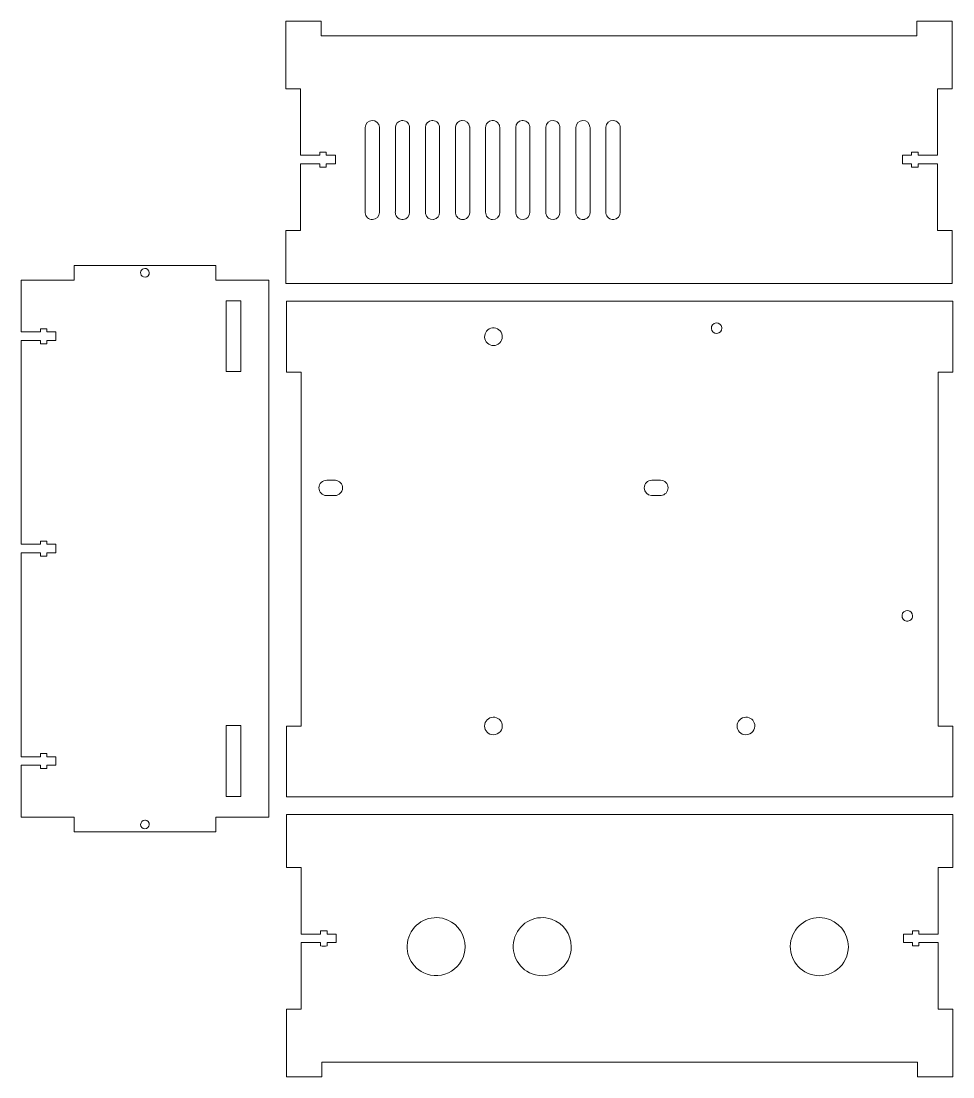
# Model space of a CAD drawing. Header units: inches. Extents: x -13.2 to 13.4, y -7.4 to 7.5.
# Drawn here: x -13.2 to -0.04, y -7.45 to 7.47 of the extents above; entities that cross this region are included whole.
import ezdxf

# ---------------------------------------------------------------- set-up
doc = ezdxf.new("R2010")
doc.units = ezdxf.units.IN
doc.header["$MEASUREMENT"] = 0
doc.layers.add('Layer 1', color=7, linetype='Continuous')

msp = doc.modelspace()

# ---------------------------------------------------------------- linework, layer by layer
at = {"layer": 'Layer 1', "lineweight": 0}
for points, knots in [([(-9.255, 5.451), (-9.255, 5.451), (-8.982, 5.451), (-8.982, 5.451), (-8.982, 5.451), (-8.982, 5.451), (-8.982, 5.45), (-8.982, 5.45), (-8.982, 5.45), (-8.982, 5.45), (-8.982, 5.404), (-8.982, 5.404), (-8.982, 5.404), (-8.982, 5.404), (-8.89, 5.404), (-8.89, 5.404), (-8.89, 5.404), (-8.89, 5.404), (-8.89, 5.404), (-8.89, 5.404), (-8.89, 5.404), (-8.89, 5.404), (-8.89, 5.451), (-8.89, 5.451), (-8.89, 5.451), (-8.89, 5.451), (-8.889, 5.451), (-8.889, 5.451), (-8.889, 5.451), (-8.889, 5.451), (-8.762, 5.451), (-8.762, 5.451), (-8.762, 5.451), (-8.762, 5.451), (-8.762, 5.569), (-8.762, 5.569), (-8.762, 5.569), (-8.762, 5.569), (-8.762, 5.573), (-8.762, 5.573), (-8.762, 5.573), (-8.762, 5.573), (-8.89, 5.573), (-8.89, 5.573), (-8.89, 5.573), (-8.89, 5.573), (-8.89, 5.619), (-8.89, 5.619), (-8.89, 5.619), (-8.89, 5.619), (-8.892, 5.619), (-8.892, 5.619), (-8.892, 5.619), (-8.892, 5.619), (-8.981, 5.619), (-8.981, 5.619), (-8.981, 5.619), (-8.981, 5.619), (-8.982, 5.619), (-8.982, 5.619), (-8.982, 5.619), (-8.982, 5.619), (-8.982, 5.573), (-8.982, 5.573), (-8.982, 5.573), (-8.982, 5.573), (-8.982, 5.573), (-8.982, 5.573), (-8.982, 5.573), (-8.982, 5.573), (-9.255, 5.573), (-9.255, 5.573), (-9.255, 5.573), (-9.255, 5.573), (-9.255, 5.573), (-9.255, 5.573), (-9.255, 5.573), (-9.255, 5.573), (-9.255, 6.512), (-9.255, 6.512), (-9.255, 6.512), (-9.255, 6.512), (-9.462, 6.512), (-9.462, 6.512), (-9.462, 6.512), (-9.462, 6.512), (-9.462, 6.512), (-9.462, 6.512), (-9.462, 6.512), (-9.462, 6.512), (-9.462, 7.469), (-9.462, 7.469), (-9.462, 7.469), (-9.462, 7.469), (-9.462, 7.469), (-9.462, 7.469), (-9.462, 7.469), (-9.462, 7.469), (-8.962, 7.469), (-8.962, 7.469), (-8.962, 7.469), (-8.962, 7.469), (-8.962, 7.469), (-8.962, 7.469), (-8.962, 7.469), (-8.962, 7.469), (-8.962, 7.262), (-8.962, 7.262), (-8.962, 7.262), (-8.962, 7.262), (-8.962, 7.262), (-8.962, 7.262), (-8.962, 7.262), (-8.962, 7.262), (-0.548, 7.262), (-0.548, 7.262), (-0.548, 7.262), (-0.548, 7.262), (-0.548, 7.469), (-0.548, 7.469), (-0.548, 7.469), (-0.548, 7.469), (-0.048, 7.469), (-0.048, 7.469), (-0.048, 7.469), (-0.048, 7.469), (-0.048, 7.467), (-0.048, 7.467), (-0.048, 7.467), (-0.048, 7.467), (-0.048, 6.546), (-0.048, 6.546), (-0.048, 6.546), (-0.048, 6.546), (-0.048, 6.512), (-0.048, 6.512), (-0.048, 6.512), (-0.048, 6.512), (-0.255, 6.512), (-0.255, 6.512), (-0.255, 6.512), (-0.255, 6.512), (-0.255, 6.478), (-0.255, 6.478), (-0.255, 6.478), (-0.255, 6.478), (-0.255, 5.575), (-0.255, 5.575), (-0.255, 5.575), (-0.255, 5.575), (-0.255, 5.573), (-0.255, 5.573), (-0.255, 5.573), (-0.255, 5.573), (-0.527, 5.573), (-0.527, 5.573), (-0.527, 5.573), (-0.527, 5.573), (-0.529, 5.573), (-0.529, 5.573), (-0.529, 5.573), (-0.529, 5.573), (-0.529, 5.619), (-0.529, 5.619), (-0.529, 5.619), (-0.529, 5.619), (-0.621, 5.619), (-0.621, 5.619), (-0.621, 5.619), (-0.621, 5.619), (-0.621, 5.619), (-0.621, 5.619), (-0.621, 5.619), (-0.621, 5.619), (-0.621, 5.573), (-0.621, 5.573), (-0.621, 5.573), (-0.621, 5.573), (-0.621, 5.573), (-0.621, 5.573), (-0.621, 5.573), (-0.621, 5.573), (-0.743, 5.573), (-0.743, 5.573), (-0.743, 5.573), (-0.743, 5.573), (-0.748, 5.573), (-0.748, 5.573), (-0.748, 5.573), (-0.748, 5.573), (-0.748, 5.451), (-0.748, 5.451), (-0.748, 5.451), (-0.706, 5.45), (-0.663, 5.45), (-0.621, 5.451), (-0.621, 5.451), (-0.621, 5.451), (-0.621, 5.45), (-0.621, 5.45), (-0.621, 5.45), (-0.621, 5.45), (-0.621, 5.404), (-0.621, 5.404), (-0.621, 5.404), (-0.621, 5.404), (-0.621, 5.404), (-0.621, 5.404), (-0.621, 5.404), (-0.621, 5.404), (-0.529, 5.404), (-0.529, 5.404), (-0.529, 5.404), (-0.529, 5.42), (-0.529, 5.435), (-0.529, 5.451), (-0.529, 5.451), (-0.529, 5.451), (-0.528, 5.451), (-0.528, 5.451), (-0.528, 5.451), (-0.528, 5.451), (-0.255, 5.451), (-0.255, 5.451), (-0.255, 5.451), (-0.255, 5.451), (-0.255, 5.449), (-0.255, 5.449), (-0.255, 5.449), (-0.255, 5.449), (-0.255, 4.549), (-0.255, 4.549), (-0.255, 4.549), (-0.255, 4.549), (-0.255, 4.512), (-0.255, 4.512), (-0.255, 4.512), (-0.255, 4.512), (-0.048, 4.512), (-0.048, 4.512), (-0.048, 4.512), (-0.048, 4.512), (-0.048, 3.762), (-0.048, 3.762), (-0.048, 3.762), (-0.048, 3.762), (-0.071, 3.762), (-0.071, 3.762), (-0.071, 3.762), (-0.071, 3.762), (-9.462, 3.762), (-9.462, 3.762), (-9.462, 3.762), (-9.462, 3.762), (-9.462, 3.762), (-9.462, 3.762), (-9.462, 3.762), (-9.462, 3.762), (-9.462, 4.512), (-9.462, 4.512), (-9.462, 4.512), (-9.462, 4.512), (-9.462, 4.512), (-9.462, 4.512), (-9.462, 4.512), (-9.462, 4.512), (-9.256, 4.512), (-9.256, 4.512), (-9.256, 4.512), (-9.256, 4.512), (-9.255, 4.512), (-9.255, 4.512), (-9.255, 4.512), (-9.255, 4.512), (-9.255, 5.44), (-9.255, 5.44), (-9.255, 5.44), (-9.255, 5.44), (-9.255, 5.451), (-9.255, 5.451)], [0, 0, 0, 0, 0.014085, 0.014085, 0.014085, 0.014085, 0.028169, 0.028169, 0.028169, 0.028169, 0.042254, 0.042254, 0.042254, 0.042254, 0.056338, 0.056338, 0.056338, 0.056338, 0.070423, 0.070423, 0.070423, 0.070423, 0.084507, 0.084507, 0.084507, 0.084507, 0.098592, 0.098592, 0.098592, 0.098592, 0.112676, 0.112676, 0.112676, 0.112676, 0.126761, 0.126761, 0.126761, 0.126761, 0.140845, 0.140845, 0.140845, 0.140845, 0.15493, 0.15493, 0.15493, 0.15493, 0.169014, 0.169014, 0.169014, 0.169014, 0.183099, 0.183099, 0.183099, 0.183099, 0.197183, 0.197183, 0.197183, 0.197183, 0.211268, 0.211268, 0.211268, 0.211268, 0.225352, 0.225352, 0.225352, 0.225352, 0.239437, 0.239437, 0.239437, 0.239437, 0.253521, 0.253521, 0.253521, 0.253521, 0.267606, 0.267606, 0.267606, 0.267606, 0.28169, 0.28169, 0.28169, 0.28169, 0.295775, 0.295775, 0.295775, 0.295775, 0.309859, 0.309859, 0.309859, 0.309859, 0.323944, 0.323944, 0.323944, 0.323944, 0.338028, 0.338028, 0.338028, 0.338028, 0.352113, 0.352113, 0.352113, 0.352113, 0.366197, 0.366197, 0.366197, 0.366197, 0.380282, 0.380282, 0.380282, 0.380282, 0.394366, 0.394366, 0.394366, 0.394366, 0.408451, 0.408451, 0.408451, 0.408451, 0.422535, 0.422535, 0.422535, 0.422535, 0.43662, 0.43662, 0.43662, 0.43662, 0.450704, 0.450704, 0.450704, 0.450704, 0.464789, 0.464789, 0.464789, 0.464789, 0.478873, 0.478873, 0.478873, 0.478873, 0.492958, 0.492958, 0.492958, 0.492958, 0.507042, 0.507042, 0.507042, 0.507042, 0.521127, 0.521127, 0.521127, 0.521127, 0.535211, 0.535211, 0.535211, 0.535211, 0.549296, 0.549296, 0.549296, 0.549296, 0.56338, 0.56338, 0.56338, 0.56338, 0.577465, 0.577465, 0.577465, 0.577465, 0.591549, 0.591549, 0.591549, 0.591549, 0.605634, 0.605634, 0.605634, 0.605634, 0.619718, 0.619718, 0.619718, 0.619718, 0.633803, 0.633803, 0.633803, 0.633803, 0.647887, 0.647887, 0.647887, 0.647887, 0.661972, 0.661972, 0.661972, 0.661972, 0.676056, 0.676056, 0.676056, 0.676056, 0.690141, 0.690141, 0.690141, 0.690141, 0.704225, 0.704225, 0.704225, 0.704225, 0.71831, 0.71831, 0.71831, 0.71831, 0.732394, 0.732394, 0.732394, 0.732394, 0.746479, 0.746479, 0.746479, 0.746479, 0.760563, 0.760563, 0.760563, 0.760563, 0.774648, 0.774648, 0.774648, 0.774648, 0.788732, 0.788732, 0.788732, 0.788732, 0.802817, 0.802817, 0.802817, 0.802817, 0.816901, 0.816901, 0.816901, 0.816901, 0.830986, 0.830986, 0.830986, 0.830986, 0.84507, 0.84507, 0.84507, 0.84507, 0.859155, 0.859155, 0.859155, 0.859155, 0.873239, 0.873239, 0.873239, 0.873239, 0.887324, 0.887324, 0.887324, 0.887324, 0.901408, 0.901408, 0.901408, 0.901408, 0.915493, 0.915493, 0.915493, 0.915493, 0.929577, 0.929577, 0.929577, 0.929577, 0.943662, 0.943662, 0.943662, 0.943662, 0.957746, 0.957746, 0.957746, 0.957746, 0.971831, 0.971831, 0.971831, 0.971831, 1, 1, 1, 1]), ([(-8.339, 5.965), (-8.339, 5.965), (-8.339, 4.785), (-8.339, 4.785), (-8.339, 4.785), (-8.339, 4.785), (-8.339, 4.761), (-8.339, 4.761), (-8.339, 4.761), (-8.338, 4.735), (-8.326, 4.71), (-8.307, 4.692), (-8.307, 4.692), (-8.288, 4.674), (-8.262, 4.664), (-8.235, 4.665), (-8.235, 4.665), (-8.182, 4.667), (-8.14, 4.71), (-8.139, 4.763), (-8.139, 4.763), (-8.139, 4.763), (-8.139, 4.77), (-8.139, 4.77), (-8.139, 4.77), (-8.139, 4.77), (-8.139, 5.96), (-8.139, 5.96), (-8.139, 5.96), (-8.139, 5.963), (-8.139, 5.967), (-8.139, 5.97), (-8.139, 5.97), (-8.142, 6.024), (-8.187, 6.066), (-8.241, 6.065), (-8.241, 6.065), (-8.296, 6.064), (-8.339, 6.02), (-8.339, 5.965)], [0, 0, 0, 0, 0.090909, 0.090909, 0.090909, 0.090909, 0.181818, 0.181818, 0.181818, 0.181818, 0.272727, 0.272727, 0.272727, 0.272727, 0.363636, 0.363636, 0.363636, 0.363636, 0.454545, 0.454545, 0.454545, 0.454545, 0.545455, 0.545455, 0.545455, 0.545455, 0.636364, 0.636364, 0.636364, 0.636364, 0.727273, 0.727273, 0.727273, 0.727273, 0.818182, 0.818182, 0.818182, 0.818182, 1, 1, 1, 1]), ([(-7.914, 5.965), (-7.914, 5.965), (-7.914, 4.785), (-7.914, 4.785), (-7.914, 4.785), (-7.915, 4.775), (-7.915, 4.765), (-7.914, 4.755), (-7.914, 4.755), (-7.911, 4.729), (-7.898, 4.704), (-7.877, 4.688), (-7.877, 4.688), (-7.857, 4.671), (-7.831, 4.663), (-7.804, 4.666), (-7.804, 4.666), (-7.751, 4.671), (-7.711, 4.717), (-7.714, 4.77), (-7.714, 4.77), (-7.714, 4.77), (-7.714, 5.96), (-7.714, 5.96), (-7.714, 5.96), (-7.714, 5.96), (-7.714, 5.967), (-7.714, 5.967), (-7.714, 5.967), (-7.714, 5.967), (-7.714, 5.97), (-7.714, 5.97), (-7.714, 5.97), (-7.714, 5.97), (-7.715, 5.973), (-7.715, 5.973), (-7.715, 5.973), (-7.715, 5.973), (-7.715, 5.979), (-7.715, 5.979), (-7.715, 5.979), (-7.719, 6.006), (-7.733, 6.029), (-7.754, 6.045), (-7.754, 6.045), (-7.775, 6.061), (-7.802, 6.068), (-7.828, 6.064), (-7.828, 6.064), (-7.878, 6.057), (-7.914, 6.015), (-7.914, 5.965)], [0, 0, 0, 0, 0.071429, 0.071429, 0.071429, 0.071429, 0.142857, 0.142857, 0.142857, 0.142857, 0.214286, 0.214286, 0.214286, 0.214286, 0.285714, 0.285714, 0.285714, 0.285714, 0.357143, 0.357143, 0.357143, 0.357143, 0.428571, 0.428571, 0.428571, 0.428571, 0.5, 0.5, 0.5, 0.5, 0.571429, 0.571429, 0.571429, 0.571429, 0.642857, 0.642857, 0.642857, 0.642857, 0.714286, 0.714286, 0.714286, 0.714286, 0.785714, 0.785714, 0.785714, 0.785714, 0.857143, 0.857143, 0.857143, 0.857143, 1, 1, 1, 1]), ([(-7.489, 5.965), (-7.489, 5.965), (-7.489, 4.785), (-7.489, 4.785), (-7.489, 4.785), (-7.49, 4.773), (-7.49, 4.761), (-7.488, 4.749), (-7.488, 4.749), (-7.479, 4.697), (-7.432, 4.661), (-7.379, 4.666), (-7.379, 4.666), (-7.379, 4.666), (-7.373, 4.666), (-7.373, 4.666), (-7.373, 4.666), (-7.323, 4.675), (-7.287, 4.719), (-7.289, 4.77), (-7.289, 4.77), (-7.289, 4.77), (-7.289, 5.96), (-7.289, 5.96), (-7.289, 5.96), (-7.288, 5.987), (-7.297, 6.013), (-7.315, 6.033), (-7.315, 6.033), (-7.333, 6.052), (-7.358, 6.064), (-7.385, 6.065), (-7.385, 6.065), (-7.389, 6.065), (-7.393, 6.065), (-7.397, 6.065), (-7.397, 6.065), (-7.449, 6.061), (-7.489, 6.017), (-7.489, 5.965)], [0, 0, 0, 0, 0.090909, 0.090909, 0.090909, 0.090909, 0.181818, 0.181818, 0.181818, 0.181818, 0.272727, 0.272727, 0.272727, 0.272727, 0.363636, 0.363636, 0.363636, 0.363636, 0.454545, 0.454545, 0.454545, 0.454545, 0.545455, 0.545455, 0.545455, 0.545455, 0.636364, 0.636364, 0.636364, 0.636364, 0.727273, 0.727273, 0.727273, 0.727273, 0.818182, 0.818182, 0.818182, 0.818182, 1, 1, 1, 1]), ([(-7.064, 5.965), (-7.064, 5.965), (-7.064, 4.785), (-7.064, 4.785), (-7.064, 4.785), (-7.065, 4.773), (-7.065, 4.761), (-7.063, 4.749), (-7.063, 4.749), (-7.062, 4.745), (-7.061, 4.741), (-7.06, 4.737), (-7.06, 4.737), (-7.045, 4.687), (-6.994, 4.656), (-6.942, 4.668), (-6.942, 4.668), (-6.895, 4.678), (-6.862, 4.722), (-6.864, 4.77), (-6.864, 4.77), (-6.864, 4.77), (-6.864, 5.96), (-6.864, 5.96), (-6.864, 5.96), (-6.864, 5.96), (-6.864, 5.967), (-6.864, 5.967), (-6.864, 5.967), (-6.864, 5.967), (-6.864, 5.97), (-6.864, 5.97), (-6.864, 5.97), (-6.864, 5.97), (-6.865, 5.973), (-6.865, 5.973), (-6.865, 5.973), (-6.869, 6.028), (-6.917, 6.069), (-6.972, 6.065), (-6.972, 6.065), (-6.972, 6.065), (-6.978, 6.064), (-6.978, 6.064), (-6.978, 6.064), (-7.023, 6.058), (-7.058, 6.022), (-7.063, 5.977), (-7.063, 5.977), (-7.064, 5.975), (-7.064, 5.973), (-7.064, 5.971), (-7.064, 5.971), (-7.064, 5.969), (-7.064, 5.967), (-7.064, 5.965)], [0, 0, 0, 0, 0.066667, 0.066667, 0.066667, 0.066667, 0.133333, 0.133333, 0.133333, 0.133333, 0.2, 0.2, 0.2, 0.2, 0.266667, 0.266667, 0.266667, 0.266667, 0.333333, 0.333333, 0.333333, 0.333333, 0.4, 0.4, 0.4, 0.4, 0.466667, 0.466667, 0.466667, 0.466667, 0.533333, 0.533333, 0.533333, 0.533333, 0.6, 0.6, 0.6, 0.6, 0.666667, 0.666667, 0.666667, 0.666667, 0.733333, 0.733333, 0.733333, 0.733333, 0.8, 0.8, 0.8, 0.8, 0.866667, 0.866667, 0.866667, 0.866667, 1, 1, 1, 1]), ([(-6.439, 4.765), (-6.439, 4.765), (-6.439, 5.945), (-6.439, 5.945), (-6.439, 5.945), (-6.438, 5.959), (-6.439, 5.973), (-6.442, 5.987), (-6.442, 5.987), (-6.442, 5.987), (-6.443, 5.993), (-6.443, 5.993), (-6.443, 5.993), (-6.443, 5.993), (-6.445, 5.999), (-6.445, 5.999), (-6.445, 5.999), (-6.446, 6.003), (-6.448, 6.006), (-6.45, 6.01), (-6.45, 6.01), (-6.462, 6.034), (-6.482, 6.052), (-6.508, 6.06), (-6.508, 6.06), (-6.533, 6.069), (-6.56, 6.067), (-6.584, 6.055), (-6.584, 6.055), (-6.619, 6.037), (-6.641, 6), (-6.639, 5.96), (-6.639, 5.96), (-6.639, 5.96), (-6.639, 4.77), (-6.639, 4.77), (-6.639, 4.77), (-6.64, 4.744), (-6.631, 4.717), (-6.613, 4.698), (-6.613, 4.698), (-6.595, 4.678), (-6.57, 4.666), (-6.543, 4.665), (-6.543, 4.665), (-6.489, 4.663), (-6.443, 4.705), (-6.439, 4.759), (-6.439, 4.759), (-6.439, 4.761), (-6.439, 4.763), (-6.439, 4.765)], [0, 0, 0, 0, 0.071429, 0.071429, 0.071429, 0.071429, 0.142857, 0.142857, 0.142857, 0.142857, 0.214286, 0.214286, 0.214286, 0.214286, 0.285714, 0.285714, 0.285714, 0.285714, 0.357143, 0.357143, 0.357143, 0.357143, 0.428571, 0.428571, 0.428571, 0.428571, 0.5, 0.5, 0.5, 0.5, 0.571429, 0.571429, 0.571429, 0.571429, 0.642857, 0.642857, 0.642857, 0.642857, 0.714286, 0.714286, 0.714286, 0.714286, 0.785714, 0.785714, 0.785714, 0.785714, 0.857143, 0.857143, 0.857143, 0.857143, 1, 1, 1, 1]), ([(-6.214, 5.965), (-6.214, 5.965), (-6.214, 4.785), (-6.214, 4.785), (-6.214, 4.785), (-6.215, 4.775), (-6.214, 4.765), (-6.214, 4.755), (-6.214, 4.755), (-6.208, 4.702), (-6.163, 4.663), (-6.11, 4.665), (-6.11, 4.665), (-6.057, 4.667), (-6.015, 4.71), (-6.014, 4.763), (-6.014, 4.763), (-6.014, 4.763), (-6.014, 4.77), (-6.014, 4.77), (-6.014, 4.77), (-6.014, 4.77), (-6.014, 5.96), (-6.014, 5.96), (-6.014, 5.96), (-6.013, 5.987), (-6.022, 6.013), (-6.04, 6.033), (-6.04, 6.033), (-6.058, 6.052), (-6.083, 6.064), (-6.11, 6.065), (-6.11, 6.065), (-6.11, 6.065), (-6.116, 6.065), (-6.116, 6.065), (-6.116, 6.065), (-6.116, 6.065), (-6.122, 6.065), (-6.122, 6.065), (-6.122, 6.065), (-6.174, 6.061), (-6.214, 6.017), (-6.214, 5.965)], [0, 0, 0, 0, 0.083333, 0.083333, 0.083333, 0.083333, 0.166667, 0.166667, 0.166667, 0.166667, 0.25, 0.25, 0.25, 0.25, 0.333333, 0.333333, 0.333333, 0.333333, 0.416667, 0.416667, 0.416667, 0.416667, 0.5, 0.5, 0.5, 0.5, 0.583333, 0.583333, 0.583333, 0.583333, 0.666667, 0.666667, 0.666667, 0.666667, 0.75, 0.75, 0.75, 0.75, 0.833333, 0.833333, 0.833333, 0.833333, 1, 1, 1, 1]), ([(-5.789, 5.965), (-5.789, 5.965), (-5.789, 4.785), (-5.789, 4.785), (-5.789, 4.785), (-5.79, 4.773), (-5.79, 4.761), (-5.788, 4.749), (-5.788, 4.749), (-5.779, 4.697), (-5.732, 4.661), (-5.679, 4.666), (-5.679, 4.666), (-5.626, 4.671), (-5.587, 4.717), (-5.589, 4.77), (-5.589, 4.77), (-5.589, 4.77), (-5.589, 5.96), (-5.589, 5.96), (-5.589, 5.96), (-5.588, 5.987), (-5.597, 6.013), (-5.615, 6.032), (-5.615, 6.032), (-5.633, 6.052), (-5.659, 6.064), (-5.685, 6.065), (-5.685, 6.065), (-5.74, 6.067), (-5.786, 6.026), (-5.789, 5.971), (-5.789, 5.971), (-5.789, 5.969), (-5.789, 5.967), (-5.789, 5.965)], [0, 0, 0, 0, 0.1, 0.1, 0.1, 0.1, 0.2, 0.2, 0.2, 0.2, 0.3, 0.3, 0.3, 0.3, 0.4, 0.4, 0.4, 0.4, 0.5, 0.5, 0.5, 0.5, 0.6, 0.6, 0.6, 0.6, 0.7, 0.7, 0.7, 0.7, 0.8, 0.8, 0.8, 0.8, 1, 1, 1, 1]), ([(-5.364, 5.965), (-5.364, 5.965), (-5.364, 4.785), (-5.364, 4.785), (-5.364, 4.785), (-5.365, 4.775), (-5.365, 4.765), (-5.364, 4.755), (-5.364, 4.755), (-5.358, 4.7), (-5.309, 4.66), (-5.254, 4.666), (-5.254, 4.666), (-5.254, 4.666), (-5.248, 4.666), (-5.248, 4.666), (-5.248, 4.666), (-5.248, 4.666), (-5.242, 4.668), (-5.242, 4.668), (-5.242, 4.668), (-5.242, 4.668), (-5.237, 4.669), (-5.237, 4.669), (-5.237, 4.669), (-5.192, 4.682), (-5.162, 4.724), (-5.164, 4.77), (-5.164, 4.77), (-5.164, 4.77), (-5.164, 5.96), (-5.164, 5.96), (-5.164, 5.96), (-5.164, 5.964), (-5.164, 5.969), (-5.165, 5.973), (-5.165, 5.973), (-5.169, 6.026), (-5.213, 6.066), (-5.266, 6.065), (-5.266, 6.065), (-5.321, 6.064), (-5.364, 6.02), (-5.364, 5.965)], [0, 0, 0, 0, 0.083333, 0.083333, 0.083333, 0.083333, 0.166667, 0.166667, 0.166667, 0.166667, 0.25, 0.25, 0.25, 0.25, 0.333333, 0.333333, 0.333333, 0.333333, 0.416667, 0.416667, 0.416667, 0.416667, 0.5, 0.5, 0.5, 0.5, 0.583333, 0.583333, 0.583333, 0.583333, 0.666667, 0.666667, 0.666667, 0.666667, 0.75, 0.75, 0.75, 0.75, 0.833333, 0.833333, 0.833333, 0.833333, 1, 1, 1, 1]), ([(-4.939, 5.965), (-4.939, 5.965), (-4.939, 4.785), (-4.939, 4.785), (-4.939, 4.785), (-4.94, 4.775), (-4.94, 4.765), (-4.939, 4.755), (-4.939, 4.755), (-4.936, 4.729), (-4.923, 4.704), (-4.902, 4.688), (-4.902, 4.688), (-4.882, 4.671), (-4.856, 4.663), (-4.829, 4.666), (-4.829, 4.666), (-4.776, 4.671), (-4.737, 4.717), (-4.739, 4.77), (-4.739, 4.77), (-4.739, 4.77), (-4.739, 5.96), (-4.739, 5.96), (-4.739, 5.96), (-4.738, 5.987), (-4.747, 6.013), (-4.765, 6.033), (-4.765, 6.033), (-4.783, 6.052), (-4.808, 6.064), (-4.835, 6.065), (-4.835, 6.065), (-4.89, 6.067), (-4.936, 6.026), (-4.939, 5.971), (-4.939, 5.971), (-4.939, 5.969), (-4.939, 5.967), (-4.939, 5.965)], [0, 0, 0, 0, 0.090909, 0.090909, 0.090909, 0.090909, 0.181818, 0.181818, 0.181818, 0.181818, 0.272727, 0.272727, 0.272727, 0.272727, 0.363636, 0.363636, 0.363636, 0.363636, 0.454545, 0.454545, 0.454545, 0.454545, 0.545455, 0.545455, 0.545455, 0.545455, 0.636364, 0.636364, 0.636364, 0.636364, 0.727273, 0.727273, 0.727273, 0.727273, 0.818182, 0.818182, 0.818182, 0.818182, 1, 1, 1, 1]), ([(-13.202, -2.922), (-13.202, -2.922), (-12.928, -2.922), (-12.928, -2.922), (-12.928, -2.922), (-12.928, -2.922), (-12.928, -2.922), (-12.928, -2.922), (-12.928, -2.922), (-12.928, -2.922), (-12.928, -2.876), (-12.928, -2.876), (-12.928, -2.876), (-12.928, -2.876), (-12.836, -2.876), (-12.836, -2.876), (-12.836, -2.876), (-12.836, -2.876), (-12.836, -2.876), (-12.836, -2.876), (-12.836, -2.876), (-12.836, -2.876), (-12.836, -2.922), (-12.836, -2.922), (-12.836, -2.922), (-12.836, -2.922), (-12.709, -2.922), (-12.709, -2.922), (-12.709, -2.922), (-12.709, -2.922), (-12.709, -2.922), (-12.709, -2.922), (-12.709, -2.922), (-12.709, -2.922), (-12.709, -3.044), (-12.709, -3.044), (-12.709, -3.044), (-12.709, -3.044), (-12.832, -3.044), (-12.832, -3.044), (-12.832, -3.044), (-12.832, -3.044), (-12.836, -3.044), (-12.836, -3.044), (-12.836, -3.044), (-12.836, -3.044), (-12.836, -3.091), (-12.836, -3.091), (-12.836, -3.091), (-12.836, -3.091), (-12.928, -3.091), (-12.928, -3.091), (-12.928, -3.091), (-12.928, -3.091), (-12.928, -3.091), (-12.928, -3.091), (-12.928, -3.091), (-12.928, -3.091), (-12.928, -3.044), (-12.928, -3.044), (-12.928, -3.044), (-12.928, -3.044), (-12.928, -3.044), (-12.928, -3.044), (-12.928, -3.044), (-12.928, -3.044), (-13.202, -3.044), (-13.202, -3.044), (-13.202, -3.044), (-13.202, -3.044), (-13.202, -3.044), (-13.202, -3.044), (-13.202, -3.044), (-13.202, -3.044), (-13.202, -3.769), (-13.202, -3.769), (-13.202, -3.769), (-13.202, -3.769), (-13.202, -3.776), (-13.202, -3.776), (-13.202, -3.776), (-13.202, -3.776), (-12.452, -3.776), (-12.452, -3.776), (-12.452, -3.776), (-12.452, -3.776), (-12.452, -3.776), (-12.452, -3.776), (-12.452, -3.776), (-12.452, -3.776), (-12.452, -3.983), (-12.452, -3.983), (-12.452, -3.983), (-12.452, -3.983), (-12.452, -3.983), (-12.452, -3.983), (-12.452, -3.983), (-12.452, -3.983), (-10.452, -3.983), (-10.452, -3.983), (-10.452, -3.983), (-10.452, -3.983), (-10.452, -3.983), (-10.452, -3.983), (-10.452, -3.983), (-10.452, -3.983), (-10.452, -3.784), (-10.452, -3.784), (-10.452, -3.784), (-10.452, -3.784), (-10.452, -3.776), (-10.452, -3.776), (-10.452, -3.776), (-10.452, -3.776), (-9.702, -3.776), (-9.702, -3.776), (-9.702, -3.776), (-9.702, -3.776), (-9.702, -3.775), (-9.702, -3.775), (-9.702, -3.775), (-9.702, -3.775), (-9.702, 3.796), (-9.702, 3.796), (-9.702, 3.796), (-9.702, 3.796), (-9.702, 3.81), (-9.702, 3.81), (-9.702, 3.81), (-9.702, 3.81), (-10.451, 3.81), (-10.451, 3.81), (-10.451, 3.81), (-10.451, 3.81), (-10.452, 3.81), (-10.452, 3.81), (-10.452, 3.81), (-10.452, 3.81), (-10.452, 4.017), (-10.452, 4.017), (-10.452, 4.017), (-10.452, 4.017), (-10.452, 4.017), (-10.452, 4.017), (-10.452, 4.017), (-10.452, 4.017), (-12.451, 4.017), (-12.451, 4.017), (-12.451, 4.017), (-12.451, 4.017), (-12.452, 4.017), (-12.452, 4.017), (-12.452, 4.017), (-12.452, 4.017), (-12.452, 3.81), (-12.452, 3.81), (-12.452, 3.81), (-12.452, 3.81), (-12.452, 3.81), (-12.452, 3.81), (-12.452, 3.81), (-12.452, 3.81), (-13.201, 3.81), (-13.201, 3.81), (-13.201, 3.81), (-13.201, 3.81), (-13.202, 3.81), (-13.202, 3.81), (-13.202, 3.81), (-13.202, 3.81), (-13.202, 3.105), (-13.202, 3.105), (-13.202, 3.105), (-13.202, 3.105), (-13.202, 3.078), (-13.202, 3.078), (-13.202, 3.078), (-13.202, 3.078), (-12.928, 3.078), (-12.928, 3.078), (-12.928, 3.078), (-12.928, 3.078), (-12.928, 3.078), (-12.928, 3.078), (-12.928, 3.078), (-12.928, 3.078), (-12.928, 3.124), (-12.928, 3.124), (-12.928, 3.124), (-12.928, 3.124), (-12.925, 3.124), (-12.925, 3.124), (-12.925, 3.124), (-12.925, 3.124), (-12.836, 3.124), (-12.836, 3.124), (-12.836, 3.124), (-12.836, 3.124), (-12.836, 3.124), (-12.836, 3.124), (-12.836, 3.124), (-12.836, 3.124), (-12.836, 3.078), (-12.836, 3.078), (-12.836, 3.078), (-12.836, 3.078), (-12.836, 3.078), (-12.836, 3.078), (-12.836, 3.078), (-12.836, 3.078), (-12.709, 3.078), (-12.709, 3.078), (-12.709, 3.078), (-12.709, 3.078), (-12.709, 3.078), (-12.709, 3.078), (-12.709, 3.078), (-12.709, 3.078), (-12.709, 2.956), (-12.709, 2.956), (-12.709, 2.956), (-12.709, 2.956), (-12.709, 2.956), (-12.709, 2.956), (-12.709, 2.956), (-12.709, 2.956), (-12.836, 2.956), (-12.836, 2.956), (-12.836, 2.956), (-12.836, 2.956), (-12.836, 2.956), (-12.836, 2.956), (-12.836, 2.956), (-12.836, 2.956), (-12.836, 2.909), (-12.836, 2.909), (-12.836, 2.909), (-12.836, 2.909), (-12.836, 2.909), (-12.836, 2.909), (-12.836, 2.909), (-12.836, 2.909), (-12.928, 2.909), (-12.928, 2.909), (-12.928, 2.909), (-12.928, 2.925), (-12.928, 2.94), (-12.928, 2.956), (-12.928, 2.956), (-13.019, 2.957), (-13.11, 2.957), (-13.202, 2.956), (-13.202, 2.956), (-13.202, 2.956), (-13.202, 2.95), (-13.202, 2.95), (-13.202, 2.95), (-13.202, 2.95), (-13.202, 0.078), (-13.202, 0.078), (-13.202, 0.078), (-13.202, 0.078), (-13.202, 0.078), (-13.202, 0.078), (-13.202, 0.078), (-13.202, 0.078), (-12.928, 0.078), (-12.928, 0.078), (-12.928, 0.078), (-12.928, 0.078), (-12.928, 0.078), (-12.928, 0.078), (-12.928, 0.078), (-12.928, 0.078), (-12.928, 0.124), (-12.928, 0.124), (-12.928, 0.124), (-12.928, 0.124), (-12.927, 0.124), (-12.927, 0.124), (-12.927, 0.124), (-12.927, 0.124), (-12.836, 0.124), (-12.836, 0.124), (-12.836, 0.124), (-12.836, 0.124), (-12.836, 0.078), (-12.836, 0.078), (-12.836, 0.078), (-12.836, 0.078), (-12.836, 0.078), (-12.836, 0.078), (-12.836, 0.078), (-12.836, 0.078), (-12.709, 0.078), (-12.709, 0.078), (-12.709, 0.078), (-12.709, 0.078), (-12.709, -0.044), (-12.709, -0.044), (-12.709, -0.044), (-12.709, -0.044), (-12.709, -0.044), (-12.709, -0.044), (-12.709, -0.044), (-12.709, -0.044), (-12.835, -0.044), (-12.835, -0.044), (-12.835, -0.044), (-12.835, -0.044), (-12.836, -0.044), (-12.836, -0.044), (-12.836, -0.044), (-12.836, -0.044), (-12.836, -0.091), (-12.836, -0.091), (-12.836, -0.091), (-12.836, -0.091), (-12.836, -0.091), (-12.836, -0.091), (-12.836, -0.091), (-12.836, -0.091), (-12.928, -0.091), (-12.928, -0.091), (-12.928, -0.091), (-12.928, -0.091), (-12.928, -0.044), (-12.928, -0.044), (-12.928, -0.044), (-12.928, -0.044), (-12.929, -0.044), (-12.929, -0.044), (-12.929, -0.044), (-12.929, -0.044), (-13.202, -0.044), (-13.202, -0.044), (-13.202, -0.044), (-13.202, -0.044), (-13.202, -2.891), (-13.202, -2.891), (-13.202, -2.891), (-13.202, -2.891), (-13.202, -2.922), (-13.202, -2.922)], [0, 0, 0, 0, 0.011494, 0.011494, 0.011494, 0.011494, 0.022989, 0.022989, 0.022989, 0.022989, 0.034483, 0.034483, 0.034483, 0.034483, 0.045977, 0.045977, 0.045977, 0.045977, 0.057471, 0.057471, 0.057471, 0.057471, 0.068966, 0.068966, 0.068966, 0.068966, 0.08046, 0.08046, 0.08046, 0.08046, 0.091954, 0.091954, 0.091954, 0.091954, 0.103448, 0.103448, 0.103448, 0.103448, 0.114943, 0.114943, 0.114943, 0.114943, 0.126437, 0.126437, 0.126437, 0.126437, 0.137931, 0.137931, 0.137931, 0.137931, 0.149425, 0.149425, 0.149425, 0.149425, 0.16092, 0.16092, 0.16092, 0.16092, 0.172414, 0.172414, 0.172414, 0.172414, 0.183908, 0.183908, 0.183908, 0.183908, 0.195402, 0.195402, 0.195402, 0.195402, 0.206897, 0.206897, 0.206897, 0.206897, 0.218391, 0.218391, 0.218391, 0.218391, 0.229885, 0.229885, 0.229885, 0.229885, 0.241379, 0.241379, 0.241379, 0.241379, 0.252874, 0.252874, 0.252874, 0.252874, 0.264368, 0.264368, 0.264368, 0.264368, 0.275862, 0.275862, 0.275862, 0.275862, 0.287356, 0.287356, 0.287356, 0.287356, 0.298851, 0.298851, 0.298851, 0.298851, 0.310345, 0.310345, 0.310345, 0.310345, 0.321839, 0.321839, 0.321839, 0.321839, 0.333333, 0.333333, 0.333333, 0.333333, 0.344828, 0.344828, 0.344828, 0.344828, 0.356322, 0.356322, 0.356322, 0.356322, 0.367816, 0.367816, 0.367816, 0.367816, 0.37931, 0.37931, 0.37931, 0.37931, 0.390805, 0.390805, 0.390805, 0.390805, 0.402299, 0.402299, 0.402299, 0.402299, 0.413793, 0.413793, 0.413793, 0.413793, 0.425287, 0.425287, 0.425287, 0.425287, 0.436782, 0.436782, 0.436782, 0.436782, 0.448276, 0.448276, 0.448276, 0.448276, 0.45977, 0.45977, 0.45977, 0.45977, 0.471264, 0.471264, 0.471264, 0.471264, 0.482759, 0.482759, 0.482759, 0.482759, 0.494253, 0.494253, 0.494253, 0.494253, 0.505747, 0.505747, 0.505747, 0.505747, 0.517241, 0.517241, 0.517241, 0.517241, 0.528736, 0.528736, 0.528736, 0.528736, 0.54023, 0.54023, 0.54023, 0.54023, 0.551724, 0.551724, 0.551724, 0.551724, 0.563218, 0.563218, 0.563218, 0.563218, 0.574713, 0.574713, 0.574713, 0.574713, 0.586207, 0.586207, 0.586207, 0.586207, 0.597701, 0.597701, 0.597701, 0.597701, 0.609195, 0.609195, 0.609195, 0.609195, 0.62069, 0.62069, 0.62069, 0.62069, 0.632184, 0.632184, 0.632184, 0.632184, 0.643678, 0.643678, 0.643678, 0.643678, 0.655172, 0.655172, 0.655172, 0.655172, 0.666667, 0.666667, 0.666667, 0.666667, 0.678161, 0.678161, 0.678161, 0.678161, 0.689655, 0.689655, 0.689655, 0.689655, 0.701149, 0.701149, 0.701149, 0.701149, 0.712644, 0.712644, 0.712644, 0.712644, 0.724138, 0.724138, 0.724138, 0.724138, 0.735632, 0.735632, 0.735632, 0.735632, 0.747126, 0.747126, 0.747126, 0.747126, 0.758621, 0.758621, 0.758621, 0.758621, 0.770115, 0.770115, 0.770115, 0.770115, 0.781609, 0.781609, 0.781609, 0.781609, 0.793103, 0.793103, 0.793103, 0.793103, 0.804598, 0.804598, 0.804598, 0.804598, 0.816092, 0.816092, 0.816092, 0.816092, 0.827586, 0.827586, 0.827586, 0.827586, 0.83908, 0.83908, 0.83908, 0.83908, 0.850575, 0.850575, 0.850575, 0.850575, 0.862069, 0.862069, 0.862069, 0.862069, 0.873563, 0.873563, 0.873563, 0.873563, 0.885057, 0.885057, 0.885057, 0.885057, 0.896552, 0.896552, 0.896552, 0.896552, 0.908046, 0.908046, 0.908046, 0.908046, 0.91954, 0.91954, 0.91954, 0.91954, 0.931034, 0.931034, 0.931034, 0.931034, 0.942529, 0.942529, 0.942529, 0.942529, 0.954023, 0.954023, 0.954023, 0.954023, 0.965517, 0.965517, 0.965517, 0.965517, 0.977011, 0.977011, 0.977011, 0.977011, 1, 1, 1, 1]), ([(-11.452, 3.974), (-11.477, 3.974), (-11.5, 3.959), (-11.509, 3.935), (-11.509, 3.935), (-11.518, 3.911), (-11.511, 3.884), (-11.491, 3.867), (-11.491, 3.867), (-11.466, 3.846), (-11.429, 3.848), (-11.407, 3.872), (-11.407, 3.872), (-11.384, 3.897), (-11.385, 3.934), (-11.409, 3.957), (-11.409, 3.957), (-11.409, 3.957), (-11.411, 3.959), (-11.411, 3.959), (-11.411, 3.959), (-11.414, 3.962), (-11.418, 3.964), (-11.421, 3.966), (-11.421, 3.966), (-11.431, 3.972), (-11.441, 3.975), (-11.452, 3.974)], [0, 0, 0, 0, 0.125, 0.125, 0.125, 0.125, 0.25, 0.25, 0.25, 0.25, 0.375, 0.375, 0.375, 0.375, 0.5, 0.5, 0.5, 0.5, 0.625, 0.625, 0.625, 0.625, 0.75, 0.75, 0.75, 0.75, 1, 1, 1, 1]), ([(-10.098, 2.517), (-10.098, 2.517), (-10.305, 2.517), (-10.305, 2.517), (-10.305, 2.517), (-10.305, 2.517), (-10.305, 2.517), (-10.305, 2.517), (-10.305, 2.517), (-10.305, 2.517), (-10.305, 3.511), (-10.305, 3.511), (-10.305, 3.511), (-10.305, 3.511), (-10.305, 3.517), (-10.305, 3.517), (-10.305, 3.517), (-10.305, 3.517), (-10.098, 3.517), (-10.098, 3.517), (-10.098, 3.517), (-10.098, 3.517), (-10.098, 3.516), (-10.098, 3.516), (-10.098, 3.516), (-10.098, 3.516), (-10.098, 2.526), (-10.098, 2.526), (-10.098, 2.526), (-10.098, 2.526), (-10.098, 2.517), (-10.098, 2.517)], [0, 0, 0, 0, 0.111111, 0.111111, 0.111111, 0.111111, 0.222222, 0.222222, 0.222222, 0.222222, 0.333333, 0.333333, 0.333333, 0.333333, 0.444444, 0.444444, 0.444444, 0.444444, 0.555556, 0.555556, 0.555556, 0.555556, 0.666667, 0.666667, 0.666667, 0.666667, 0.777778, 0.777778, 0.777778, 0.777778, 1, 1, 1, 1]), ([(-9.451, 3.511), (-9.451, 3.511), (-0.118, 3.511), (-0.118, 3.511), (-0.118, 3.511), (-0.118, 3.511), (-0.037, 3.511), (-0.037, 3.511), (-0.037, 3.511), (-0.037, 3.511), (-0.037, 2.544), (-0.037, 2.544), (-0.037, 2.544), (-0.037, 2.544), (-0.037, 2.511), (-0.037, 2.511), (-0.037, 2.511), (-0.037, 2.511), (-0.244, 2.511), (-0.244, 2.511), (-0.244, 2.511), (-0.244, 2.511), (-0.244, -2.487), (-0.244, -2.487), (-0.244, -2.487), (-0.244, -2.487), (-0.244, -2.489), (-0.244, -2.489), (-0.244, -2.489), (-0.244, -2.489), (-0.037, -2.489), (-0.037, -2.489), (-0.037, -2.489), (-0.037, -2.489), (-0.037, -2.49), (-0.037, -2.49), (-0.037, -2.49), (-0.037, -2.49), (-0.037, -3.489), (-0.037, -3.489), (-0.037, -3.489), (-0.037, -3.489), (-0.058, -3.489), (-0.058, -3.489), (-0.058, -3.489), (-0.058, -3.489), (-9.431, -3.489), (-9.431, -3.489), (-9.431, -3.489), (-9.431, -3.489), (-9.451, -3.489), (-9.451, -3.489), (-9.451, -3.489), (-9.451, -3.489), (-9.451, -2.49), (-9.451, -2.49), (-9.451, -2.49), (-9.451, -2.49), (-9.451, -2.489), (-9.451, -2.489), (-9.451, -2.489), (-9.451, -2.489), (-9.244, -2.489), (-9.244, -2.489), (-9.244, -2.489), (-9.244, -2.489), (-9.244, -2.487), (-9.244, -2.487), (-9.244, -2.487), (-9.244, -2.487), (-9.244, 2.511), (-9.244, 2.511), (-9.244, 2.511), (-9.244, 2.511), (-9.451, 2.511), (-9.451, 2.511), (-9.451, 2.511), (-9.451, 2.511), (-9.451, 2.52), (-9.451, 2.52), (-9.451, 2.52), (-9.451, 2.52), (-9.451, 3.501), (-9.451, 3.501), (-9.451, 3.501), (-9.451, 3.501), (-9.451, 3.511), (-9.451, 3.511)], [0, 0, 0, 0, 0.043478, 0.043478, 0.043478, 0.043478, 0.086957, 0.086957, 0.086957, 0.086957, 0.130435, 0.130435, 0.130435, 0.130435, 0.173913, 0.173913, 0.173913, 0.173913, 0.217391, 0.217391, 0.217391, 0.217391, 0.26087, 0.26087, 0.26087, 0.26087, 0.304348, 0.304348, 0.304348, 0.304348, 0.347826, 0.347826, 0.347826, 0.347826, 0.391304, 0.391304, 0.391304, 0.391304, 0.434783, 0.434783, 0.434783, 0.434783, 0.478261, 0.478261, 0.478261, 0.478261, 0.521739, 0.521739, 0.521739, 0.521739, 0.565217, 0.565217, 0.565217, 0.565217, 0.608696, 0.608696, 0.608696, 0.608696, 0.652174, 0.652174, 0.652174, 0.652174, 0.695652, 0.695652, 0.695652, 0.695652, 0.73913, 0.73913, 0.73913, 0.73913, 0.782609, 0.782609, 0.782609, 0.782609, 0.826087, 0.826087, 0.826087, 0.826087, 0.869565, 0.869565, 0.869565, 0.869565, 0.913043, 0.913043, 0.913043, 0.913043, 1, 1, 1, 1]), ([(-6.403, 3.011), (-6.403, 2.978), (-6.417, 2.946), (-6.44, 2.922), (-6.44, 2.922), (-6.464, 2.899), (-6.496, 2.886), (-6.529, 2.886), (-6.529, 2.886), (-6.595, 2.887), (-6.648, 2.937), (-6.653, 3.002), (-6.653, 3.002), (-6.658, 3.069), (-6.609, 3.128), (-6.542, 3.135), (-6.542, 3.135), (-6.474, 3.143), (-6.413, 3.095), (-6.404, 3.028), (-6.404, 3.028), (-6.404, 3.022), (-6.403, 3.017), (-6.403, 3.011)], [0, 0, 0, 0, 0.142857, 0.142857, 0.142857, 0.142857, 0.285714, 0.285714, 0.285714, 0.285714, 0.428571, 0.428571, 0.428571, 0.428571, 0.571429, 0.571429, 0.571429, 0.571429, 0.714286, 0.714286, 0.714286, 0.714286, 1, 1, 1, 1]), ([(-3.3, 3.131), (-3.3, 3.091), (-3.332, 3.058), (-3.373, 3.056), (-3.373, 3.056), (-3.413, 3.055), (-3.447, 3.086), (-3.45, 3.126), (-3.45, 3.126), (-3.453, 3.166), (-3.423, 3.201), (-3.383, 3.206), (-3.383, 3.206), (-3.343, 3.21), (-3.306, 3.181), (-3.301, 3.141), (-3.301, 3.141), (-3.301, 3.138), (-3.3, 3.135), (-3.3, 3.131)], [0, 0, 0, 0, 0.166667, 0.166667, 0.166667, 0.166667, 0.333333, 0.333333, 0.333333, 0.333333, 0.5, 0.5, 0.5, 0.5, 0.666667, 0.666667, 0.666667, 0.666667, 1, 1, 1, 1]), ([(-8.767, 0.983), (-8.767, 0.983), (-8.884, 0.983), (-8.884, 0.983), (-8.884, 0.983), (-8.944, 0.984), (-8.993, 0.937), (-8.994, 0.877), (-8.994, 0.877), (-8.995, 0.818), (-8.948, 0.768), (-8.889, 0.767), (-8.889, 0.767), (-8.847, 0.767), (-8.806, 0.767), (-8.765, 0.767), (-8.765, 0.767), (-8.708, 0.768), (-8.662, 0.814), (-8.659, 0.871), (-8.659, 0.871), (-8.657, 0.93), (-8.702, 0.979), (-8.761, 0.983), (-8.761, 0.983), (-8.763, 0.983), (-8.765, 0.983), (-8.767, 0.983)], [0, 0, 0, 0, 0.125, 0.125, 0.125, 0.125, 0.25, 0.25, 0.25, 0.25, 0.375, 0.375, 0.375, 0.375, 0.5, 0.5, 0.5, 0.5, 0.625, 0.625, 0.625, 0.625, 0.75, 0.75, 0.75, 0.75, 1, 1, 1, 1]), ([(-4.289, 0.767), (-4.289, 0.767), (-4.296, 0.767), (-4.296, 0.767), (-4.296, 0.767), (-4.353, 0.771), (-4.397, 0.818), (-4.397, 0.875), (-4.397, 0.875), (-4.397, 0.935), (-4.349, 0.983), (-4.289, 0.983), (-4.289, 0.983), (-4.248, 0.984), (-4.207, 0.984), (-4.166, 0.983), (-4.166, 0.983), (-4.109, 0.981), (-4.063, 0.934), (-4.062, 0.877), (-4.062, 0.877), (-4.061, 0.82), (-4.105, 0.772), (-4.161, 0.768), (-4.161, 0.768), (-4.161, 0.768), (-4.17, 0.767), (-4.17, 0.767), (-4.17, 0.767), (-4.17, 0.767), (-4.289, 0.767), (-4.289, 0.767), (-4.289, 0.767), (-4.289, 0.767), (-4.289, 0.767), (-4.289, 0.767)], [0, 0, 0, 0, 0.1, 0.1, 0.1, 0.1, 0.2, 0.2, 0.2, 0.2, 0.3, 0.3, 0.3, 0.3, 0.4, 0.4, 0.4, 0.4, 0.5, 0.5, 0.5, 0.5, 0.6, 0.6, 0.6, 0.6, 0.7, 0.7, 0.7, 0.7, 0.8, 0.8, 0.8, 0.8, 1, 1, 1, 1]), ([(-0.606, -0.933), (-0.606, -0.955), (-0.616, -0.975), (-0.632, -0.989), (-0.632, -0.989), (-0.649, -1.004), (-0.67, -1.01), (-0.692, -1.007), (-0.692, -1.007), (-0.732, -1.001), (-0.76, -0.965), (-0.756, -0.925), (-0.756, -0.925), (-0.752, -0.884), (-0.716, -0.855), (-0.675, -0.858), (-0.675, -0.858), (-0.636, -0.861), (-0.606, -0.894), (-0.606, -0.933)], [0, 0, 0, 0, 0.166667, 0.166667, 0.166667, 0.166667, 0.333333, 0.333333, 0.333333, 0.333333, 0.5, 0.5, 0.5, 0.5, 0.666667, 0.666667, 0.666667, 0.666667, 1, 1, 1, 1]), ([(-6.403, -2.489), (-6.403, -2.527), (-6.421, -2.563), (-6.451, -2.587), (-6.451, -2.587), (-6.48, -2.61), (-6.52, -2.619), (-6.557, -2.611), (-6.557, -2.611), (-6.622, -2.595), (-6.664, -2.531), (-6.651, -2.465), (-6.651, -2.465), (-6.638, -2.398), (-6.574, -2.354), (-6.507, -2.366), (-6.507, -2.366), (-6.447, -2.376), (-6.403, -2.428), (-6.403, -2.489)], [0, 0, 0, 0, 0.166667, 0.166667, 0.166667, 0.166667, 0.333333, 0.333333, 0.333333, 0.333333, 0.5, 0.5, 0.5, 0.5, 0.666667, 0.666667, 0.666667, 0.666667, 1, 1, 1, 1]), ([(-2.835, -2.489), (-2.835, -2.527), (-2.853, -2.563), (-2.883, -2.587), (-2.883, -2.587), (-2.912, -2.61), (-2.952, -2.619), (-2.989, -2.611), (-2.989, -2.611), (-3.054, -2.595), (-3.096, -2.531), (-3.083, -2.465), (-3.083, -2.465), (-3.07, -2.398), (-3.006, -2.354), (-2.939, -2.366), (-2.939, -2.366), (-2.879, -2.376), (-2.835, -2.428), (-2.835, -2.489)], [0, 0, 0, 0, 0.166667, 0.166667, 0.166667, 0.166667, 0.333333, 0.333333, 0.333333, 0.333333, 0.5, 0.5, 0.5, 0.5, 0.666667, 0.666667, 0.666667, 0.666667, 1, 1, 1, 1]), ([(-10.098, -3.483), (-10.098, -3.483), (-10.305, -3.483), (-10.305, -3.483), (-10.305, -3.483), (-10.305, -3.483), (-10.305, -3.483), (-10.305, -3.483), (-10.305, -3.483), (-10.305, -3.483), (-10.305, -2.489), (-10.305, -2.489), (-10.305, -2.489), (-10.305, -2.489), (-10.305, -2.483), (-10.305, -2.483), (-10.305, -2.483), (-10.305, -2.483), (-10.098, -2.483), (-10.098, -2.483), (-10.098, -2.483), (-10.098, -2.483), (-10.098, -2.484), (-10.098, -2.484), (-10.098, -2.484), (-10.098, -2.484), (-10.098, -3.474), (-10.098, -3.474), (-10.098, -3.474), (-10.098, -3.474), (-10.098, -3.483), (-10.098, -3.483)], [0, 0, 0, 0, 0.111111, 0.111111, 0.111111, 0.111111, 0.222222, 0.222222, 0.222222, 0.222222, 0.333333, 0.333333, 0.333333, 0.333333, 0.444444, 0.444444, 0.444444, 0.444444, 0.555556, 0.555556, 0.555556, 0.555556, 0.666667, 0.666667, 0.666667, 0.666667, 0.777778, 0.777778, 0.777778, 0.777778, 1, 1, 1, 1]), ([(-11.452, -3.819), (-11.485, -3.819), (-11.512, -3.845), (-11.513, -3.879), (-11.513, -3.879), (-11.513, -3.912), (-11.487, -3.94), (-11.453, -3.941), (-11.453, -3.941), (-11.42, -3.941), (-11.393, -3.916), (-11.391, -3.883), (-11.391, -3.883), (-11.389, -3.85), (-11.413, -3.822), (-11.446, -3.819), (-11.446, -3.819), (-11.448, -3.819), (-11.45, -3.819), (-11.452, -3.819)], [0, 0, 0, 0, 0.166667, 0.166667, 0.166667, 0.166667, 0.333333, 0.333333, 0.333333, 0.333333, 0.5, 0.5, 0.5, 0.5, 0.666667, 0.666667, 0.666667, 0.666667, 1, 1, 1, 1]), ([(-8.971, -5.427), (-8.971, -5.427), (-9.244, -5.427), (-9.244, -5.427), (-9.244, -5.427), (-9.244, -5.427), (-9.244, -5.427), (-9.244, -5.427), (-9.244, -5.427), (-9.244, -5.427), (-9.244, -4.488), (-9.244, -4.488), (-9.244, -4.488), (-9.244, -4.488), (-9.244, -4.488), (-9.244, -4.488), (-9.244, -4.488), (-9.244, -4.488), (-9.451, -4.488), (-9.451, -4.488), (-9.451, -4.488), (-9.451, -4.488), (-9.451, -4.488), (-9.451, -4.488), (-9.451, -4.488), (-9.451, -4.488), (-9.451, -3.738), (-9.451, -3.738), (-9.451, -3.738), (-9.451, -3.738), (-9.451, -3.738), (-9.451, -3.738), (-9.451, -3.738), (-9.451, -3.738), (-0.06, -3.738), (-0.06, -3.738), (-0.06, -3.738), (-0.06, -3.738), (-0.037, -3.738), (-0.037, -3.738), (-0.037, -3.738), (-0.037, -3.738), (-0.037, -4.488), (-0.037, -4.488), (-0.037, -4.488), (-0.037, -4.488), (-0.244, -4.488), (-0.244, -4.488), (-0.244, -4.488), (-0.244, -4.488), (-0.244, -4.627), (-0.244, -4.627), (-0.244, -4.627), (-0.244, -4.627), (-0.244, -5.426), (-0.244, -5.426), (-0.244, -5.426), (-0.244, -5.426), (-0.244, -5.427), (-0.244, -5.427), (-0.244, -5.427), (-0.244, -5.427), (-0.517, -5.427), (-0.517, -5.427), (-0.517, -5.427), (-0.517, -5.427), (-0.518, -5.427), (-0.518, -5.427), (-0.518, -5.427), (-0.518, -5.427), (-0.518, -5.381), (-0.518, -5.381), (-0.518, -5.381), (-0.518, -5.381), (-0.518, -5.381), (-0.518, -5.381), (-0.518, -5.381), (-0.518, -5.381), (-0.61, -5.381), (-0.61, -5.381), (-0.61, -5.381), (-0.61, -5.381), (-0.61, -5.381), (-0.61, -5.381), (-0.61, -5.381), (-0.61, -5.381), (-0.61, -5.427), (-0.61, -5.427), (-0.61, -5.427), (-0.61, -5.427), (-0.61, -5.427), (-0.61, -5.427), (-0.61, -5.427), (-0.61, -5.427), (-0.733, -5.427), (-0.733, -5.427), (-0.733, -5.427), (-0.733, -5.427), (-0.737, -5.427), (-0.737, -5.427), (-0.737, -5.427), (-0.737, -5.427), (-0.737, -5.549), (-0.737, -5.549), (-0.737, -5.549), (-0.695, -5.549), (-0.653, -5.549), (-0.61, -5.549), (-0.61, -5.549), (-0.61, -5.549), (-0.61, -5.55), (-0.61, -5.55), (-0.61, -5.55), (-0.61, -5.55), (-0.61, -5.596), (-0.61, -5.596), (-0.61, -5.596), (-0.61, -5.596), (-0.61, -5.596), (-0.61, -5.596), (-0.61, -5.596), (-0.61, -5.596), (-0.518, -5.596), (-0.518, -5.596), (-0.518, -5.596), (-0.518, -5.596), (-0.518, -5.549), (-0.518, -5.549), (-0.518, -5.549), (-0.518, -5.549), (-0.516, -5.549), (-0.516, -5.549), (-0.516, -5.549), (-0.516, -5.549), (-0.244, -5.549), (-0.244, -5.549), (-0.244, -5.549), (-0.244, -5.549), (-0.244, -5.551), (-0.244, -5.551), (-0.244, -5.551), (-0.244, -5.551), (-0.244, -6.455), (-0.244, -6.455), (-0.244, -6.455), (-0.244, -6.455), (-0.244, -6.488), (-0.244, -6.488), (-0.244, -6.488), (-0.244, -6.488), (-0.037, -6.488), (-0.037, -6.488), (-0.037, -6.488), (-0.037, -6.488), (-0.037, -6.523), (-0.037, -6.523), (-0.037, -6.523), (-0.037, -6.523), (-0.037, -7.443), (-0.037, -7.443), (-0.037, -7.443), (-0.037, -7.443), (-0.037, -7.445), (-0.037, -7.445), (-0.037, -7.445), (-0.037, -7.445), (-0.537, -7.445), (-0.537, -7.445), (-0.537, -7.445), (-0.537, -7.445), (-0.537, -7.238), (-0.537, -7.238), (-0.537, -7.238), (-0.537, -7.238), (-8.951, -7.238), (-8.951, -7.238), (-8.951, -7.238), (-8.951, -7.238), (-8.951, -7.238), (-8.951, -7.238), (-8.951, -7.238), (-8.951, -7.238), (-8.951, -7.445), (-8.951, -7.445), (-8.951, -7.445), (-8.951, -7.445), (-8.951, -7.445), (-8.951, -7.445), (-8.951, -7.445), (-8.951, -7.445), (-9.451, -7.445), (-9.451, -7.445), (-9.451, -7.445), (-9.451, -7.445), (-9.451, -7.445), (-9.451, -7.445), (-9.451, -7.445), (-9.451, -7.445), (-9.451, -6.489), (-9.451, -6.489), (-9.451, -6.489), (-9.451, -6.489), (-9.451, -6.488), (-9.451, -6.488), (-9.451, -6.488), (-9.451, -6.488), (-9.244, -6.488), (-9.244, -6.488), (-9.244, -6.488), (-9.244, -6.488), (-9.244, -5.549), (-9.244, -5.549), (-9.244, -5.549), (-9.244, -5.549), (-9.244, -5.549), (-9.244, -5.549), (-9.244, -5.549), (-9.244, -5.549), (-8.971, -5.549), (-8.971, -5.549), (-8.971, -5.549), (-8.971, -5.549), (-8.971, -5.549), (-8.971, -5.549), (-8.971, -5.549), (-8.971, -5.549), (-8.971, -5.596), (-8.971, -5.596), (-8.971, -5.596), (-8.971, -5.596), (-8.97, -5.596), (-8.97, -5.596), (-8.97, -5.596), (-8.94, -5.597), (-8.909, -5.597), (-8.879, -5.596), (-8.879, -5.596), (-8.879, -5.596), (-8.879, -5.549), (-8.879, -5.549), (-8.879, -5.549), (-8.879, -5.549), (-8.751, -5.549), (-8.751, -5.549), (-8.751, -5.549), (-8.751, -5.549), (-8.751, -5.545), (-8.751, -5.545), (-8.751, -5.545), (-8.751, -5.545), (-8.751, -5.427), (-8.751, -5.427), (-8.751, -5.427), (-8.751, -5.427), (-8.879, -5.427), (-8.879, -5.427), (-8.879, -5.427), (-8.879, -5.427), (-8.879, -5.427), (-8.879, -5.427), (-8.879, -5.427), (-8.879, -5.427), (-8.879, -5.381), (-8.879, -5.381), (-8.879, -5.381), (-8.879, -5.381), (-8.879, -5.381), (-8.879, -5.381), (-8.879, -5.381), (-8.879, -5.381), (-8.969, -5.381), (-8.969, -5.381), (-8.969, -5.381), (-8.969, -5.381), (-8.971, -5.381), (-8.971, -5.381), (-8.971, -5.381), (-8.971, -5.381), (-8.971, -5.427), (-8.971, -5.427), (-8.971, -5.427), (-8.971, -5.427), (-8.971, -5.427), (-8.971, -5.427)], [0, 0, 0, 0, 0.013889, 0.013889, 0.013889, 0.013889, 0.027778, 0.027778, 0.027778, 0.027778, 0.041667, 0.041667, 0.041667, 0.041667, 0.055556, 0.055556, 0.055556, 0.055556, 0.069444, 0.069444, 0.069444, 0.069444, 0.083333, 0.083333, 0.083333, 0.083333, 0.097222, 0.097222, 0.097222, 0.097222, 0.111111, 0.111111, 0.111111, 0.111111, 0.125, 0.125, 0.125, 0.125, 0.138889, 0.138889, 0.138889, 0.138889, 0.152778, 0.152778, 0.152778, 0.152778, 0.166667, 0.166667, 0.166667, 0.166667, 0.180556, 0.180556, 0.180556, 0.180556, 0.194444, 0.194444, 0.194444, 0.194444, 0.208333, 0.208333, 0.208333, 0.208333, 0.222222, 0.222222, 0.222222, 0.222222, 0.236111, 0.236111, 0.236111, 0.236111, 0.25, 0.25, 0.25, 0.25, 0.263889, 0.263889, 0.263889, 0.263889, 0.277778, 0.277778, 0.277778, 0.277778, 0.291667, 0.291667, 0.291667, 0.291667, 0.305556, 0.305556, 0.305556, 0.305556, 0.319444, 0.319444, 0.319444, 0.319444, 0.333333, 0.333333, 0.333333, 0.333333, 0.347222, 0.347222, 0.347222, 0.347222, 0.361111, 0.361111, 0.361111, 0.361111, 0.375, 0.375, 0.375, 0.375, 0.388889, 0.388889, 0.388889, 0.388889, 0.402778, 0.402778, 0.402778, 0.402778, 0.416667, 0.416667, 0.416667, 0.416667, 0.430556, 0.430556, 0.430556, 0.430556, 0.444444, 0.444444, 0.444444, 0.444444, 0.458333, 0.458333, 0.458333, 0.458333, 0.472222, 0.472222, 0.472222, 0.472222, 0.486111, 0.486111, 0.486111, 0.486111, 0.5, 0.5, 0.5, 0.5, 0.513889, 0.513889, 0.513889, 0.513889, 0.527778, 0.527778, 0.527778, 0.527778, 0.541667, 0.541667, 0.541667, 0.541667, 0.555556, 0.555556, 0.555556, 0.555556, 0.569444, 0.569444, 0.569444, 0.569444, 0.583333, 0.583333, 0.583333, 0.583333, 0.597222, 0.597222, 0.597222, 0.597222, 0.611111, 0.611111, 0.611111, 0.611111, 0.625, 0.625, 0.625, 0.625, 0.638889, 0.638889, 0.638889, 0.638889, 0.652778, 0.652778, 0.652778, 0.652778, 0.666667, 0.666667, 0.666667, 0.666667, 0.680556, 0.680556, 0.680556, 0.680556, 0.694444, 0.694444, 0.694444, 0.694444, 0.708333, 0.708333, 0.708333, 0.708333, 0.722222, 0.722222, 0.722222, 0.722222, 0.736111, 0.736111, 0.736111, 0.736111, 0.75, 0.75, 0.75, 0.75, 0.763889, 0.763889, 0.763889, 0.763889, 0.777778, 0.777778, 0.777778, 0.777778, 0.791667, 0.791667, 0.791667, 0.791667, 0.805556, 0.805556, 0.805556, 0.805556, 0.819444, 0.819444, 0.819444, 0.819444, 0.833333, 0.833333, 0.833333, 0.833333, 0.847222, 0.847222, 0.847222, 0.847222, 0.861111, 0.861111, 0.861111, 0.861111, 0.875, 0.875, 0.875, 0.875, 0.888889, 0.888889, 0.888889, 0.888889, 0.902778, 0.902778, 0.902778, 0.902778, 0.916667, 0.916667, 0.916667, 0.916667, 0.930556, 0.930556, 0.930556, 0.930556, 0.944444, 0.944444, 0.944444, 0.944444, 0.958333, 0.958333, 0.958333, 0.958333, 0.972222, 0.972222, 0.972222, 0.972222, 1, 1, 1, 1]), ([(-6.928, -5.606), (-6.928, -5.746), (-7, -5.877), (-7.119, -5.952), (-7.119, -5.952), (-7.238, -6.028), (-7.387, -6.036), (-7.514, -5.976), (-7.514, -5.976), (-7.718, -5.879), (-7.805, -5.637), (-7.71, -5.433), (-7.71, -5.433), (-7.616, -5.23), (-7.376, -5.14), (-7.172, -5.231), (-7.172, -5.231), (-7.024, -5.297), (-6.928, -5.444), (-6.928, -5.606)], [0, 0, 0, 0, 0.166667, 0.166667, 0.166667, 0.166667, 0.333333, 0.333333, 0.333333, 0.333333, 0.5, 0.5, 0.5, 0.5, 0.666667, 0.666667, 0.666667, 0.666667, 1, 1, 1, 1]), ([(-5.428, -5.606), (-5.428, -5.74), (-5.494, -5.866), (-5.604, -5.942), (-5.604, -5.942), (-5.714, -6.019), (-5.855, -6.037), (-5.981, -5.99), (-5.981, -5.99), (-6.192, -5.912), (-6.3, -5.678), (-6.224, -5.466), (-6.224, -5.466), (-6.148, -5.256), (-5.918, -5.145), (-5.706, -5.218), (-5.706, -5.218), (-5.54, -5.274), (-5.428, -5.43), (-5.428, -5.606)], [0, 0, 0, 0, 0.166667, 0.166667, 0.166667, 0.166667, 0.333333, 0.333333, 0.333333, 0.333333, 0.5, 0.5, 0.5, 0.5, 0.666667, 0.666667, 0.666667, 0.666667, 1, 1, 1, 1]), ([(-1.514, -5.606), (-1.514, -5.73), (-1.571, -5.848), (-1.668, -5.926), (-1.668, -5.926), (-1.765, -6.004), (-1.893, -6.033), (-2.014, -6.006), (-2.014, -6.006), (-2.234, -5.956), (-2.372, -5.739), (-2.325, -5.519), (-2.325, -5.519), (-2.278, -5.301), (-2.065, -5.16), (-1.845, -5.203), (-1.845, -5.203), (-1.653, -5.241), (-1.514, -5.41), (-1.514, -5.606)], [0, 0, 0, 0, 0.166667, 0.166667, 0.166667, 0.166667, 0.333333, 0.333333, 0.333333, 0.333333, 0.5, 0.5, 0.5, 0.5, 0.666667, 0.666667, 0.666667, 0.666667, 1, 1, 1, 1])]:
    msp.add_open_spline(points, degree=3, knots=knots, dxfattribs=at)

doc.saveas('drawing.dxf')
